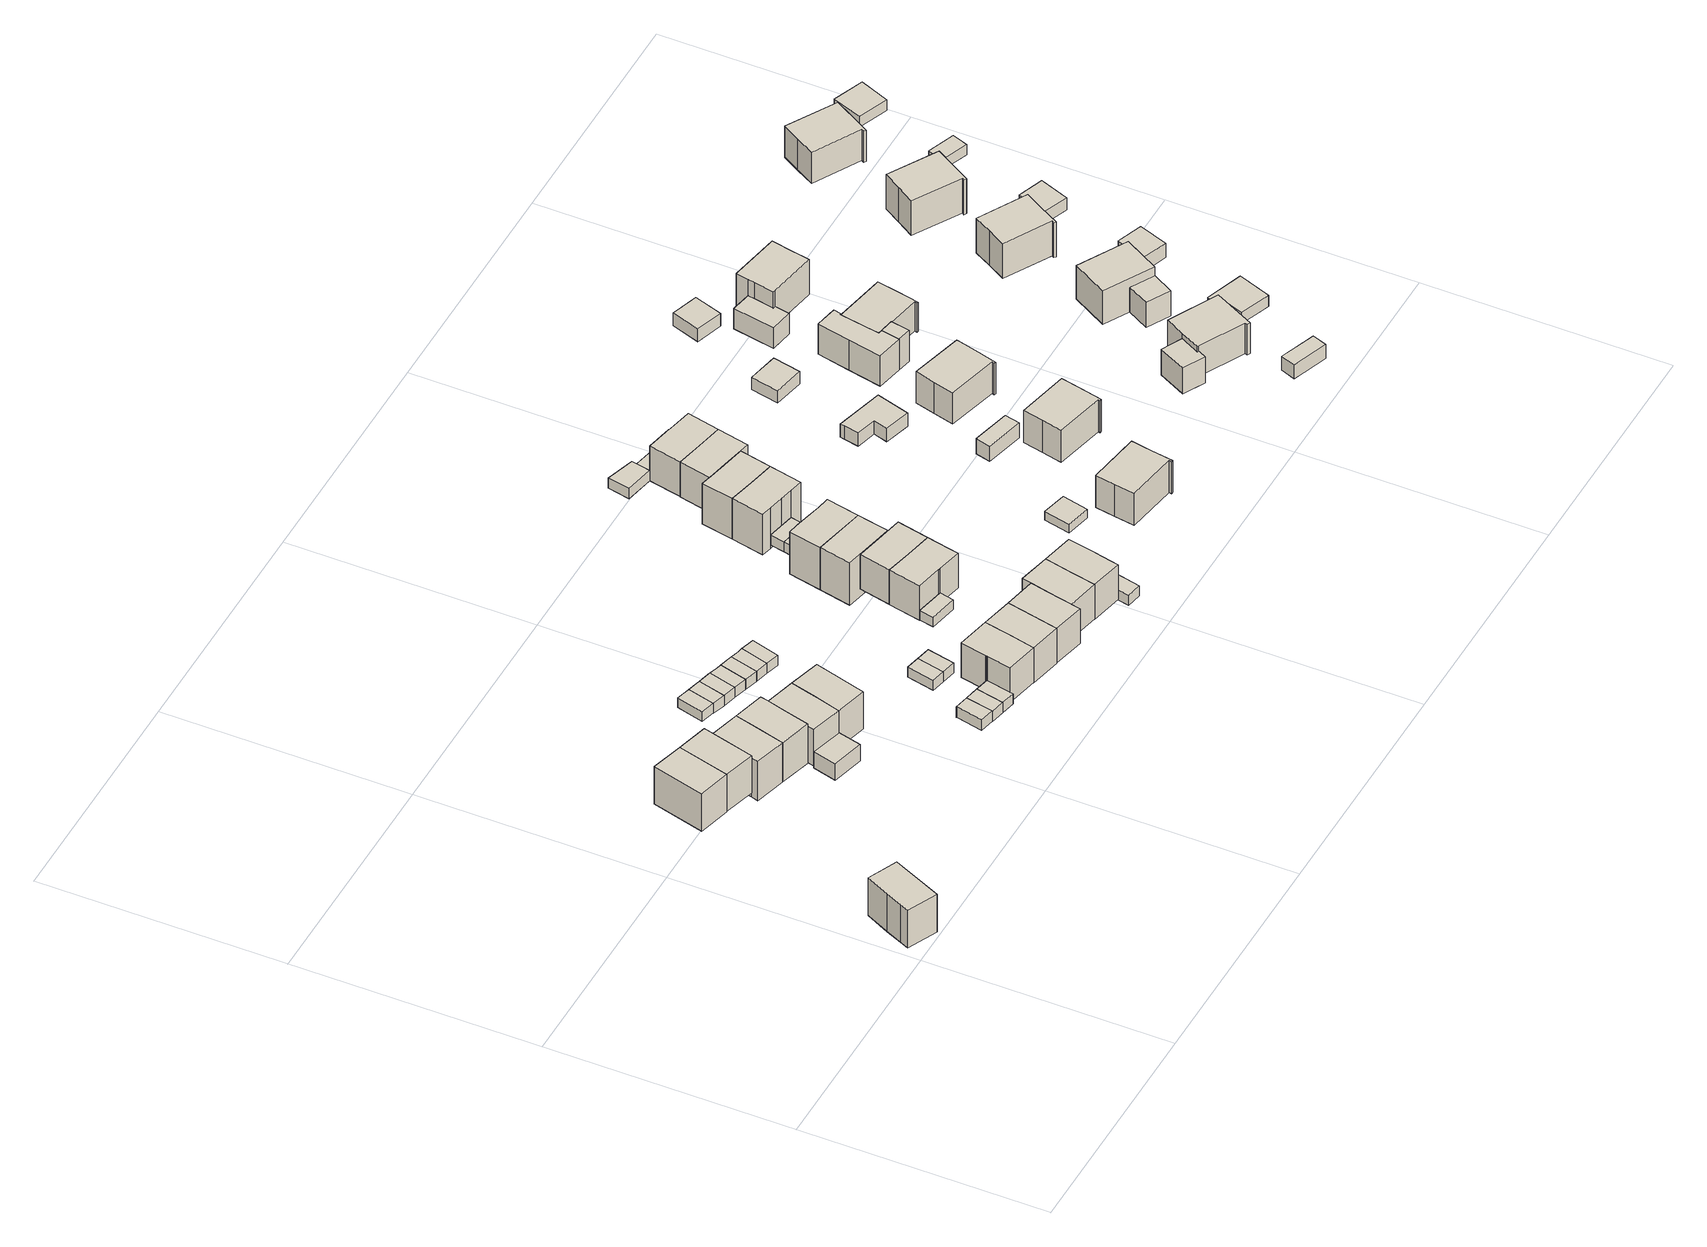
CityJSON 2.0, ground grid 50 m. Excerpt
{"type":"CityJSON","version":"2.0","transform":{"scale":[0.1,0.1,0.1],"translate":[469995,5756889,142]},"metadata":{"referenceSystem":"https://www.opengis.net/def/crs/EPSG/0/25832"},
"CityObjects":{
"building1":{"type":"Building","attributes":{"Gemeindeschluessel":"05711000","BezugspunktDach":"2000","function":"31001_1010","measuredHeight":10.8},"address":[{"country":"Germany","locality":"Bielefeld","thoroughfareNumber":"39","thoroughfareName":"Hirschberger Straße"}],"geometry":[{"type":"Solid","lod":"1","boundaries":[[[[0,1,2,3,4,5,6]],[[7,8,9,10,11,12,13]],[[7,13,6,5]],[[8,7,5,4]],[[9,8,4,3]],[[10,9,3,2]],[[11,10,2,1]],[[12,11,1,0]],[[13,12,0,6]]]]}]},
"building2":{"type":"Building","attributes":{"Gemeindeschluessel":"05711000","BezugspunktDach":"2000","function":"31001_1010","measuredHeight":10.66},"address":[{"country":"Germany","locality":"Bielefeld","thoroughfareNumber":"74","thoroughfareName":"Nordkampweg"}],"geometry":[{"type":"Solid","lod":"1","boundaries":[[[[14,15,16,17]],[[18,19,20,21]],[[18,21,17,16]],[[19,18,16,15]],[[20,19,15,14]],[[21,20,14,17]]]]}]},
"building3":{"type":"Building","attributes":{"Gemeindeschluessel":"05711000","BezugspunktDach":"2000","function":"31001_1010","measuredHeight":10.63},"address":[{"country":"Germany","locality":"Bielefeld","thoroughfareNumber":"72","thoroughfareName":"Nordkampweg"}],"geometry":[{"type":"Solid","lod":"1","boundaries":[[[[22,17,23,16,24,25]],[[26,27,28,29,30,31]],[[26,31,25,24]],[[27,26,24,16]],[[28,27,16,23]],[[29,28,23,17]],[[30,29,17,22]],[[31,30,22,25]]]]}]},
"building4":{"type":"Building","attributes":{"Gemeindeschluessel":"05711000","BezugspunktDach":"2000","function":"31001_1010","measuredHeight":11.18},"address":[{"country":"Germany","locality":"Bielefeld","thoroughfareNumber":"70","thoroughfareName":"Nordkampweg"}],"geometry":[{"type":"Solid","lod":"1","boundaries":[[[[32,33,34,35,36,37,38]],[[39,40,41,42,43,44,45]],[[39,45,38,37]],[[40,39,37,36]],[[41,40,36,35]],[[42,41,35,34]],[[43,42,34,33]],[[44,43,33,32]],[[45,44,32,38]]]]}]},
"building5":{"type":"Building","attributes":{"Gemeindeschluessel":"05711000","BezugspunktDach":"2000","function":"31001_1010","measuredHeight":11.18},"address":[{"country":"Germany","locality":"Bielefeld","thoroughfareNumber":"68","thoroughfareName":"Nordkampweg"}],"geometry":[{"type":"Solid","lod":"1","boundaries":[[[[46,47,32,38,37,48,49]],[[50,39,45,44,51,52,53]],[[50,53,49,48]],[[39,50,48,37]],[[45,39,37,38]],[[44,45,38,32]],[[51,44,32,47]],[[52,51,47,46]],[[53,52,46,49]]]]}]},
"building6":{"type":"Building","attributes":{"Gemeindeschluessel":"05711000","function":"31001_1010"},"address":[{"country":"Germany","locality":"Bielefeld","thoroughfareNumber":"66","thoroughfareName":"Nordkampweg"}],"children":["building6-1","building6-2"]},
"building6-1":{"type":"BuildingPart","attributes":{"BezugspunktDach":"2000","measuredHeight":10.62},"parents":["building6"],"geometry":[{"type":"Solid","lod":"1","boundaries":[[[[54,55,56,57,58,59,60]],[[61,62,63,64,65,66,67]],[[61,67,60,59]],[[62,61,59,58]],[[63,62,58,57]],[[64,63,57,56]],[[65,64,56,55]],[[66,65,55,54]],[[67,66,54,60]]]]}]},
"building6-2":{"type":"BuildingPart","attributes":{"BezugspunktDach":"2000","measuredHeight":4.29},"address":[{"country":"Germany","locality":"Bielefeld","thoroughfareNumber":"66","thoroughfareName":"Nordkampweg"}],"parents":["building6"],"geometry":[{"type":"Solid","lod":"1","boundaries":[[[[68,69,70,71]],[[72,73,74,75]],[[72,75,71,70]],[[73,72,70,69]],[[74,73,69,68]],[[75,74,68,71]]]]}]},
"building7":{"type":"Building","attributes":{"Gemeindeschluessel":"05711000","BezugspunktDach":"2000","function":"31001_2460","measuredHeight":2.32},"address":[{"country":"Germany","locality":"Bielefeld","thoroughfareNumber":"13","thoroughfareName":"Nordkampweg"}],"geometry":[{"type":"Solid","lod":"1","boundaries":[[[[76,77,78,79,80]],[[81,82,83,84,85]],[[81,85,80,79]],[[82,81,79,78]],[[83,82,78,77]],[[84,83,77,76]],[[85,84,76,80]]]]}]},
"building8":{"type":"Building","attributes":{"Gemeindeschluessel":"05711000","BezugspunktDach":"2000","function":"31001_1010","measuredHeight":10.63},"address":[{"country":"Germany","locality":"Bielefeld","thoroughfareNumber":"64","thoroughfareName":"Nordkampweg"}],"geometry":[{"type":"Solid","lod":"1","boundaries":[[[[54,59,86,87]],[[88,89,90,91]],[[88,91,87,86]],[[89,88,86,59]],[[90,89,59,54]],[[91,90,54,87]]]]}]},
"building9":{"type":"Building","attributes":{"Gemeindeschluessel":"05711000","BezugspunktDach":"2000","function":"31001_2460","measuredHeight":2.33},"address":[{"country":"Germany","locality":"Bielefeld","thoroughfareNumber":"12","thoroughfareName":"Nordkampweg"}],"geometry":[{"type":"Solid","lod":"1","boundaries":[[[[92,80,79,93,94]],[[95,96,97,98,99]],[[95,99,94,93]],[[96,95,93,79]],[[97,96,79,80]],[[98,97,80,92]],[[99,98,92,94]]]]}]},
"building10":{"type":"Building","attributes":{"Gemeindeschluessel":"05711000","BezugspunktDach":"2000","function":"31001_2460","measuredHeight":2.33},"address":[{"country":"Germany","locality":"Bielefeld","thoroughfareNumber":"11","thoroughfareName":"Nordkampweg"}],"geometry":[{"type":"Solid","lod":"1","boundaries":[[[[100,94,93,101,102]],[[103,95,99,104,105]],[[103,105,102,101]],[[95,103,101,93]],[[99,95,93,94]],[[104,99,94,100]],[[105,104,100,102]]]]}]},
"building11":{"type":"Building","attributes":{"Gemeindeschluessel":"05711000","BezugspunktDach":"2000","function":"31001_2460","measuredHeight":2.48},"address":[{"country":"Germany","locality":"Bielefeld","thoroughfareNumber":"4","thoroughfareName":"Nordkampweg"}],"geometry":[{"type":"Solid","lod":"1","boundaries":[[[[106,107,108,109,110]],[[111,112,113,114,115]],[[111,115,110,109]],[[112,111,109,108]],[[113,112,108,107]],[[114,113,107,106]],[[115,114,106,110]]]]}]},
"building12":{"type":"Building","attributes":{"Gemeindeschluessel":"05711000","BezugspunktDach":"2000","function":"31001_2460","measuredHeight":2.38},"address":[{"country":"Germany"}],"geometry":[{"type":"Solid","lod":"1","boundaries":[[[[116,102,101,117,118]],[[119,103,105,120,121]],[[119,121,118,117]],[[103,119,117,101]],[[105,103,101,102]],[[120,105,102,116]],[[121,120,116,118]]]]}]},
"building13":{"type":"Building","attributes":{"Gemeindeschluessel":"05711000","BezugspunktDach":"2000","function":"31001_2460","measuredHeight":2.35},"address":[{"country":"Germany"}],"geometry":[{"type":"Solid","lod":"1","boundaries":[[[[110,109,122,123,124]],[[125,126,127,128,129]],[[125,129,124,123]],[[126,125,123,122]],[[127,126,122,109]],[[128,127,109,110]],[[129,128,110,124]]]]}]},
"building14":{"type":"Building","attributes":{"Gemeindeschluessel":"05711000","BezugspunktDach":"2000","function":"31001_2460","measuredHeight":2.38},"address":[{"country":"Germany"}],"geometry":[{"type":"Solid","lod":"1","boundaries":[[[[130,118,117,131,132]],[[133,119,121,134,135]],[[133,135,132,131]],[[119,133,131,117]],[[121,119,117,118]],[[134,121,118,130]],[[135,134,130,132]]]]}]},
"building15":{"type":"Building","attributes":{"Gemeindeschluessel":"05711000","BezugspunktDach":"2000","function":"31001_2460","measuredHeight":2.33},"address":[{"country":"Germany","locality":"Bielefeld","thoroughfareNumber":"6","thoroughfareName":"Nordkampweg"}],"geometry":[{"type":"Solid","lod":"1","boundaries":[[[[136,137,124,123,138,139]],[[140,125,129,141,142,143]],[[140,143,139,138]],[[125,140,138,123]],[[129,125,123,124]],[[141,129,124,137]],[[142,141,137,136]],[[143,142,136,139]]]]}]},
"building16":{"type":"Building","attributes":{"Gemeindeschluessel":"05711000","BezugspunktDach":"2000","function":"31001_2460","measuredHeight":2.38},"address":[{"country":"Germany","locality":"Bielefeld","thoroughfareNumber":"8","thoroughfareName":"Nordkampweg"}],"geometry":[{"type":"Solid","lod":"1","boundaries":[[[[144,132,131,145,146]],[[147,133,135,148,149]],[[147,149,146,145]],[[133,147,145,131]],[[135,133,131,132]],[[148,135,132,144]],[[149,148,144,146]]]]}]},
"building17":{"type":"Building","attributes":{"Gemeindeschluessel":"05711000","BezugspunktDach":"2000","function":"31001_2460","measuredHeight":2.4},"address":[{"country":"Germany"}],"geometry":[{"type":"Solid","lod":"1","boundaries":[[[[150,146,145,151,152]],[[153,147,149,154,155]],[[153,155,152,151]],[[147,153,151,145]],[[149,147,145,146]],[[154,149,146,150]],[[155,154,150,152]]]]}]},
"building18":{"type":"Building","attributes":{"Gemeindeschluessel":"05711000","BezugspunktDach":"2000","function":"31001_2460","measuredHeight":2.41},"address":[{"country":"Germany","locality":"Bielefeld","thoroughfareNumber":"2","thoroughfareName":"Nordkampweg"}],"geometry":[{"type":"Solid","lod":"1","boundaries":[[[[156,157,158,159]],[[160,161,162,163]],[[160,163,159,158]],[[161,160,158,157]],[[162,161,157,156]],[[163,162,156,159]]]]}]},
"building19":{"type":"Building","attributes":{"Gemeindeschluessel":"05711000","BezugspunktDach":"2000","function":"31001_1010","measuredHeight":10.09},"address":[{"country":"Germany","locality":"Bielefeld","thoroughfareNumber":"65","thoroughfareName":"Nordkampweg"}],"geometry":[{"type":"Solid","lod":"1","boundaries":[[[[164,165,166,167,168,169,170,171]],[[172,143,142,141,173,174,175,176]],[[172,176,171,170]],[[143,172,170,169]],[[142,143,169,168]],[[141,142,168,167]],[[173,141,167,166]],[[174,173,166,165]],[[175,174,165,164]],[[176,175,164,171]]]]}]},
"building20":{"type":"Building","attributes":{"Gemeindeschluessel":"05711000","BezugspunktDach":"2000","function":"31001_2460","measuredHeight":2.34},"address":[{"country":"Germany"}],"geometry":[{"type":"Solid","lod":"1","boundaries":[[[[159,158,177,178]],[[179,160,163,180]],[[179,180,178,177]],[[160,179,177,158]],[[163,160,158,159]],[[180,163,159,178]]]]}]},
"building21":{"type":"Building","attributes":{"Gemeindeschluessel":"05711000","BezugspunktDach":"2000","function":"31001_1010","measuredHeight":10.14},"address":[{"country":"Germany","locality":"Bielefeld","thoroughfareNumber":"63","thoroughfareName":"Nordkampweg"}],"geometry":[{"type":"Solid","lod":"1","boundaries":[[[[164,170,181,182]],[[183,184,185,186]],[[183,186,182,181]],[[184,183,181,170]],[[185,184,170,164]],[[186,185,164,182]]]]}]},
"building22":{"type":"Building","attributes":{"Gemeindeschluessel":"05711000","BezugspunktDach":"2000","function":"31001_1010","measuredHeight":10.02},"address":[{"country":"Germany","locality":"Bielefeld","thoroughfareNumber":"61","thoroughfareName":"Nordkampweg"}],"geometry":[{"type":"Solid","lod":"1","boundaries":[[[[187,182,188,181,189,190]],[[191,192,193,194,195,196]],[[191,196,190,189]],[[192,191,189,181]],[[193,192,181,188]],[[194,193,188,182]],[[195,194,182,187]],[[196,195,187,190]]]]}]},
"building23":{"type":"Building","attributes":{"Gemeindeschluessel":"05711000","BezugspunktDach":"2000","function":"31001_2460","measuredHeight":2.36},"address":[{"country":"Germany","locality":"Bielefeld","thoroughfareNumber":"55","thoroughfareName":"Nordkampweg"}],"geometry":[{"type":"Solid","lod":"1","boundaries":[[[[197,198,199,200]],[[201,202,203,204]],[[201,204,200,199]],[[202,201,199,198]],[[203,202,198,197]],[[204,203,197,200]]]]}]},
"building24":{"type":"Building","attributes":{"Gemeindeschluessel":"05711000","BezugspunktDach":"2000","function":"31001_1010","measuredHeight":10.02},"address":[{"country":"Germany","locality":"Bielefeld","thoroughfareNumber":"59","thoroughfareName":"Nordkampweg"}],"geometry":[{"type":"Solid","lod":"1","boundaries":[[[[205,206,187,207,208,209,210]],[[211,212,213,214,215,216,217]],[[211,217,210,209]],[[212,211,209,208]],[[213,212,208,207]],[[214,213,207,187]],[[215,214,187,206]],[[216,215,206,205]],[[217,216,205,210]]]]}]},
"building25":{"type":"Building","attributes":{"Gemeindeschluessel":"05711000","BezugspunktDach":"2000","function":"31001_1010","measuredHeight":10.06},"address":[{"country":"Germany","locality":"Bielefeld","thoroughfareNumber":"55","thoroughfareName":"Nordkampweg"}],"geometry":[{"type":"Solid","lod":"1","boundaries":[[[[218,219,220,221,222,223,224]],[[225,226,227,228,229,230,231]],[[225,231,224,223]],[[226,225,223,222]],[[227,226,222,221]],[[228,227,221,220]],[[229,228,220,219]],[[230,229,219,218]],[[231,230,218,224]]]]}]},
"building26":{"type":"Building","attributes":{"Gemeindeschluessel":"05711000","BezugspunktDach":"2000","function":"31001_1010","measuredHeight":10.05},"address":[{"country":"Germany","locality":"Bielefeld","thoroughfareNumber":"53","thoroughfareName":"Nordkampweg"}],"geometry":[{"type":"Solid","lod":"1","boundaries":[[[[232,233,219,218,224,234]],[[235,236,237,238,239,240]],[[235,240,234,224]],[[236,235,224,218]],[[237,236,218,219]],[[238,237,219,233]],[[239,238,233,232]],[[240,239,232,234]]]]}]},
"building27":{"type":"Building","attributes":{"Gemeindeschluessel":"05711000","BezugspunktDach":"2000","function":"31001_1010","measuredHeight":11.83},"address":[{"country":"Germany","locality":"Bielefeld","thoroughfareNumber":"51","thoroughfareName":"Nordkampweg"}],"geometry":[{"type":"Solid","lod":"1","boundaries":[[[[241,242,243,244,245,246]],[[247,248,249,250,251,252]],[[247,252,246,245]],[[248,247,245,244]],[[249,248,244,243]],[[250,249,243,242]],[[251,250,242,241]],[[252,251,241,246]]]]}]},
"building28":{"type":"Building","attributes":{"Gemeindeschluessel":"05711000","BezugspunktDach":"2000","function":"31001_1010","measuredHeight":10.07},"address":[{"country":"Germany","locality":"Bielefeld","thoroughfareNumber":"57","thoroughfareName":"Nordkampweg"}],"geometry":[{"type":"Solid","lod":"1","boundaries":[[[[253,254,205,210,209,255,256]],[[257,258,259,260,261,262,263]],[[257,263,256,255]],[[258,257,255,209]],[[259,258,209,210]],[[260,259,210,205]],[[261,260,205,254]],[[262,261,254,253]],[[263,262,253,256]]]]}]},
"building29":{"type":"Building","attributes":{"Gemeindeschluessel":"05711000","BezugspunktDach":"2000","function":"31001_2460","measuredHeight":2.44},"address":[{"country":"Germany","locality":"Bielefeld","thoroughfareNumber":"57","thoroughfareName":"Nordkampweg"}],"geometry":[{"type":"Solid","lod":"1","boundaries":[[[[264,265,266,267,268]],[[269,270,271,272,273]],[[269,273,268,267]],[[270,269,267,266]],[[271,270,266,265]],[[272,271,265,264]],[[273,272,264,268]]]]}]},
"building30":{"type":"Building","attributes":{"Gemeindeschluessel":"05711000","BezugspunktDach":"2000","function":"31001_1010","measuredHeight":11.83},"address":[{"country":"Germany","locality":"Bielefeld","thoroughfareNumber":"49","thoroughfareName":"Nordkampweg"}],"geometry":[{"type":"Solid","lod":"1","boundaries":[[[[274,275,276,277,242,241,246,278]],[[252,251,250,279,280,281,282,283]],[[252,283,278,246]],[[251,252,246,241]],[[250,251,241,242]],[[279,250,242,277]],[[280,279,277,276]],[[281,280,276,275]],[[282,281,275,274]],[[283,282,274,278]]]]}]},
"building31":{"type":"Building","attributes":{"Gemeindeschluessel":"05711000","BezugspunktDach":"2000","function":"31001_9998","measuredHeight":2.44},"address":[{"country":"Germany","locality":"Bielefeld","thoroughfareNumber":"49","thoroughfareName":"Nordkampweg"}],"geometry":[{"type":"Solid","lod":"1","boundaries":[[[[284,285,286,287]],[[288,289,290,291]],[[288,291,287,286]],[[289,288,286,285]],[[290,289,285,284]],[[291,290,284,287]]]]}]},
"building32":{"type":"Building","attributes":{"Gemeindeschluessel":"05711000","BezugspunktDach":"2000","function":"31001_9998","measuredHeight":2.41},"address":[{"country":"Germany","locality":"Bielefeld","thoroughfareNumber":"47","thoroughfareName":"Nordkampweg"}],"geometry":[{"type":"Solid","lod":"1","boundaries":[[[[292,284,287,293]],[[291,290,294,295]],[[291,295,293,287]],[[290,291,287,284]],[[294,290,284,292]],[[295,294,292,293]]]]}]},
"building33":{"type":"Building","attributes":{"Gemeindeschluessel":"05711000","BezugspunktDach":"2000","function":"31001_1010","measuredHeight":11.47},"address":[{"country":"Germany","locality":"Bielefeld","thoroughfareNumber":"47","thoroughfareName":"Nordkampweg"}],"geometry":[{"type":"Solid","lod":"1","boundaries":[[[[296,297,298,299,300,301,302,303]],[[304,305,306,307,308,309,310,311]],[[304,311,303,302]],[[305,304,302,301]],[[306,305,301,300]],[[307,306,300,299]],[[308,307,299,298]],[[309,308,298,297]],[[310,309,297,296]],[[311,310,296,303]]]]}]},
"building34":{"type":"Building","attributes":{"Gemeindeschluessel":"05711000","BezugspunktDach":"2000","function":"31001_1010","measuredHeight":11.38},"address":[{"country":"Germany","locality":"Bielefeld","thoroughfareNumber":"45","thoroughfareName":"Nordkampweg"}],"geometry":[{"type":"Solid","lod":"1","boundaries":[[[[312,313,297,296,303,314]],[[311,310,309,315,316,317]],[[311,317,314,303]],[[310,311,303,296]],[[309,310,296,297]],[[315,309,297,313]],[[316,315,313,312]],[[317,316,312,314]]]]}]},
"building35":{"type":"Building","attributes":{"Gemeindeschluessel":"05711000","BezugspunktDach":"2000","function":"51009_1610","measuredHeight":2.47},"address":[{"country":"Germany"}],"geometry":[{"type":"Solid","lod":"1","boundaries":[[[[318,319,320,321,322]],[[323,324,325,326,327]],[[323,327,322,321]],[[324,323,321,320]],[[325,324,320,319]],[[326,325,319,318]],[[327,326,318,322]]]]}]},
"building36":{"type":"Building","attributes":{"Gemeindeschluessel":"05711000","BezugspunktDach":"2000","function":"31001_1010","measuredHeight":10.17},"address":[{"country":"Germany","locality":"Bielefeld","thoroughfareNumber":"43","thoroughfareName":"Nordkampweg"}],"geometry":[{"type":"Solid","lod":"1","boundaries":[[[[328,329,330,331,332,333]],[[334,335,336,337,338,339]],[[334,339,333,332]],[[335,334,332,331]],[[336,335,331,330]],[[337,336,330,329]],[[338,337,329,328]],[[339,338,328,333]]]]}]},
"building37":{"type":"Building","attributes":{"Gemeindeschluessel":"05711000","BezugspunktDach":"2000","function":"31001_2460","measuredHeight":2.05},"address":[{"country":"Germany","locality":"Bielefeld","thoroughfareNumber":"14","thoroughfareName":"Hirschberger Straße"}],"geometry":[{"type":"Solid","lod":"1","boundaries":[[[[340,341,342,343]],[[344,345,346,347]],[[344,347,343,342]],[[345,344,342,341]],[[346,345,341,340]],[[347,346,340,343]]]]}]},
"building38":{"type":"Building","attributes":{"Gemeindeschluessel":"05711000","BezugspunktDach":"2000","function":"31001_1010","measuredHeight":10.03},"address":[{"country":"Germany","locality":"Bielefeld","thoroughfareNumber":"41","thoroughfareName":"Nordkampweg"}],"geometry":[{"type":"Solid","lod":"1","boundaries":[[[[348,349,350,329,328,333,351]],[[352,353,354,323,355,356,357]],[[352,357,351,333]],[[353,352,333,328]],[[354,353,328,329]],[[323,354,329,350]],[[355,323,350,349]],[[356,355,349,348]],[[357,356,348,351]]]]}]},
"building39":{"type":"Building","attributes":{"Gemeindeschluessel":"05711000","BezugspunktDach":"2000","function":"31001_2460","measuredHeight":2.3},"address":[{"country":"Germany","locality":"Bielefeld","thoroughfareNumber":"41","thoroughfareName":"Nordkampweg"}],"geometry":[{"type":"Solid","lod":"1","boundaries":[[[[322,321,358,359]],[[360,361,362,363]],[[360,363,359,358]],[[361,360,358,321]],[[362,361,321,322]],[[363,362,322,359]]]]}]},
"building40":{"type":"Building","attributes":{"Gemeindeschluessel":"05711000","BezugspunktDach":"2000","function":"31001_1010","measuredHeight":9.21},"address":[{"country":"Germany","locality":"Bielefeld","thoroughfareNumber":"14","thoroughfareName":"Hirschberger Straße"}],"geometry":[{"type":"Solid","lod":"1","boundaries":[[[[364,365,366,367,368,369,370,371]],[[372,373,374,375,376,377,378,379]],[[372,379,371,370]],[[373,372,370,369]],[[374,373,369,368]],[[375,374,368,367]],[[376,375,367,366]],[[377,376,366,365]],[[378,377,365,364]],[[379,378,364,371]]]]}]},
"building41":{"type":"Building","attributes":{"Gemeindeschluessel":"05711000","BezugspunktDach":"2000","function":"31001_2460","measuredHeight":4.14},"address":[{"country":"Germany","locality":"Bielefeld","thoroughfareNumber":"12","thoroughfareName":"Hirschberger Straße"}],"geometry":[{"type":"Solid","lod":"1","boundaries":[[[[380,381,382,383]],[[384,385,386,387]],[[384,387,383,382]],[[385,384,382,381]],[[386,385,381,380]],[[387,386,380,383]]]]}]},
"building42":{"type":"Building","attributes":{"Gemeindeschluessel":"05711000","BezugspunktDach":"2000","function":"31001_2460","measuredHeight":3.19},"address":[{"country":"Germany","locality":"Bielefeld","thoroughfareNumber":"10","thoroughfareName":"Hirschberger Straße"}],"geometry":[{"type":"Solid","lod":"1","boundaries":[[[[388,389,390,391,392,393,394]],[[395,396,397,398,399,400,401]],[[395,401,394,393]],[[396,395,393,392]],[[397,396,392,391]],[[398,397,391,390]],[[399,398,390,389]],[[400,399,389,388]],[[401,400,388,394]]]]}]},
"building43":{"type":"Building","attributes":{"Gemeindeschluessel":"05711000","BezugspunktDach":"2000","function":"31001_1010","measuredHeight":9.18},"address":[{"country":"Germany","locality":"Bielefeld","thoroughfareNumber":"12","thoroughfareName":"Hirschberger Straße"}],"geometry":[{"type":"Solid","lod":"1","boundaries":[[[[402,403,404,405,406,407,408,409]],[[410,411,412,413,414,415,416,417]],[[410,417,409,408]],[[411,410,408,407]],[[412,411,407,406]],[[413,412,406,405]],[[414,413,405,404]],[[415,414,404,403]],[[416,415,403,402]],[[417,416,402,409]]]]}]},
"building44":{"type":"Building","attributes":{"Gemeindeschluessel":"05711000","BezugspunktDach":"2000","function":"31001_2460","measuredHeight":2.88},"address":[{"country":"Germany","locality":"Bielefeld","thoroughfareNumber":"8","thoroughfareName":"Hirschberger Straße"}],"geometry":[{"type":"Solid","lod":"1","boundaries":[[[[418,419,420,421]],[[422,423,424,425]],[[422,425,421,420]],[[423,422,420,419]],[[424,423,419,418]],[[425,424,418,421]]]]}]},
"building45":{"type":"Building","attributes":{"Gemeindeschluessel":"05711000","BezugspunktDach":"2000","function":"31001_1010","measuredHeight":8.97},"address":[{"country":"Germany","locality":"Bielefeld","thoroughfareNumber":"10","thoroughfareName":"Hirschberger Straße"}],"geometry":[{"type":"Solid","lod":"1","boundaries":[[[[426,427,428,429,430,431,432,433]],[[434,435,436,437,438,439,440,441]],[[434,441,433,432]],[[435,434,432,431]],[[436,435,431,430]],[[437,436,430,429]],[[438,437,429,428]],[[439,438,428,427]],[[440,439,427,426]],[[441,440,426,433]]]]}]},
"building46":{"type":"Building","attributes":{"Gemeindeschluessel":"05711000","BezugspunktDach":"2000","function":"31001_1010","measuredHeight":8.7},"address":[{"country":"Germany","locality":"Bielefeld","thoroughfareNumber":"8a","thoroughfareName":"Hirschberger Straße"}],"geometry":[{"type":"Solid","lod":"1","boundaries":[[[[442,443,444,445,446,447,448,449,450,451]],[[452,453,454,455,456,457,458,459,460,461]],[[452,461,451,450]],[[453,452,450,449]],[[454,453,449,448]],[[455,454,448,447]],[[456,455,447,446]],[[457,456,446,445]],[[458,457,445,444]],[[459,458,444,443]],[[460,459,443,442]],[[461,460,442,451]]]]}]},
"building47":{"type":"Building","attributes":{"Gemeindeschluessel":"05711000","BezugspunktDach":"2000","function":"51009_1610","measuredHeight":8.19},"address":[{"country":"Germany"}],"geometry":[{"type":"Solid","lod":"1","boundaries":[[[[462,463,464,465]],[[466,457,456,467]],[[466,467,465,464]],[[457,466,464,463]],[[456,457,463,462]],[[467,456,462,465]]]]}]},
"building48":{"type":"Building","attributes":{"Gemeindeschluessel":"05711000","BezugspunktDach":"2000","function":"31001_2460","measuredHeight":3.02},"address":[{"country":"Germany","locality":"Bielefeld","thoroughfareNumber":"6","thoroughfareName":"Hirschberger Straße"}],"geometry":[{"type":"Solid","lod":"1","boundaries":[[[[468,469,470,471]],[[472,473,474,475]],[[472,475,471,470]],[[473,472,470,469]],[[474,473,469,468]],[[475,474,468,471]]]]}]},
"building49":{"type":"Building","attributes":{"Gemeindeschluessel":"05711000","BezugspunktDach":"2000","function":"31001_1010","measuredHeight":8.61},"address":[{"country":"Germany","locality":"Bielefeld","thoroughfareNumber":"8","thoroughfareName":"Hirschberger Straße"}],"geometry":[{"type":"Solid","lod":"1","boundaries":[[[[476,477,478,479,480,481,482,483,484,485,486]],[[487,488,489,490,491,492,493,494,495,496,497]],[[487,497,486,485]],[[488,487,485,484]],[[489,488,484,483]],[[490,489,483,482]],[[491,490,482,481]],[[492,491,481,480]],[[493,492,480,479]],[[494,493,479,478]],[[495,494,478,477]],[[496,495,477,476]],[[497,496,476,486]]]]}]},
"building50":{"type":"Building","attributes":{"Gemeindeschluessel":"05711000","function":"31001_1010"},"address":[{"country":"Germany","locality":"Bielefeld","thoroughfareNumber":"6","thoroughfareName":"Hirschberger Straße"}],"children":["building50-1","building50-2"]},
"building50-1":{"type":"BuildingPart","attributes":{"BezugspunktDach":"2000","measuredHeight":9.68},"parents":["building50"],"geometry":[{"type":"Solid","lod":"1","boundaries":[[[[498,499,500,501,502,503,504,505]],[[506,507,508,509,510,511,512,513]],[[506,513,505,504]],[[507,506,504,503]],[[508,507,503,502]],[[509,508,502,501]],[[510,509,501,500]],[[511,510,500,499]],[[512,511,499,498]],[[513,512,498,505]]]]}]},
"building50-2":{"type":"BuildingPart","attributes":{"BezugspunktDach":"2000","measuredHeight":4.83},"address":[{"country":"Germany","locality":"Bielefeld","thoroughfareNumber":"6","thoroughfareName":"Hirschberger Straße"}],"parents":["building50"],"geometry":[{"type":"Solid","lod":"1","boundaries":[[[[514,515,516,517,518,519]],[[520,521,522,523,524,525]],[[520,525,519,518]],[[521,520,518,517]],[[522,521,517,516]],[[523,522,516,515]],[[524,523,515,514]],[[525,524,514,519]]]]}]},
"building51":{"type":"Building","attributes":{"Gemeindeschluessel":"05711000","function":"31001_1010"},"address":[{"country":"Germany","locality":"Bielefeld","thoroughfareNumber":"11","thoroughfareName":"Hirschberger Straße"}],"children":["building51-1","building51-2"]},
"building51-1":{"type":"BuildingPart","attributes":{"BezugspunktDach":"2000","measuredHeight":8.95},"parents":["building51"],"geometry":[{"type":"Solid","lod":"1","boundaries":[[[[526,527,528,529,530,531,532,533,534]],[[535,536,537,538,539,540,541,542,543]],[[535,543,534,533]],[[536,535,533,532]],[[537,536,532,531]],[[538,537,531,530]],[[539,538,530,529]],[[540,539,529,528]],[[541,540,528,527]],[[542,541,527,526]],[[543,542,526,534]]]]}]},
"building51-2":{"type":"BuildingPart","attributes":{"BezugspunktDach":"2000","measuredHeight":6.06},"parents":["building51"],"geometry":[{"type":"Solid","lod":"1","boundaries":[[[[544,545,546,547,548,549]],[[550,551,552,540,539,538]],[[550,538,549,548]],[[551,550,548,547]],[[552,551,547,546]],[[540,552,546,545]],[[539,540,545,544]],[[538,539,544,549]]]]}]},
"building52":{"type":"Building","attributes":{"Gemeindeschluessel":"05711000","BezugspunktDach":"2000","function":"31001_2460","measuredHeight":3.87},"address":[{"country":"Germany","locality":"Bielefeld","thoroughfareNumber":"13","thoroughfareName":"Hirschberger Straße"}],"geometry":[{"type":"Solid","lod":"1","boundaries":[[[[553,554,555,556]],[[557,558,559,560]],[[557,560,556,555]],[[558,557,555,554]],[[559,558,554,553]],[[560,559,553,556]]]]}]},
"building53":{"type":"Building","attributes":{"Gemeindeschluessel":"05711000","function":"31001_1010"},"address":[{"country":"Germany","locality":"Bielefeld","thoroughfareNumber":"9","thoroughfareName":"Hirschberger Straße"}],"children":["building53-1","building53-2"]},
"building53-1":{"type":"BuildingPart","attributes":{"BezugspunktDach":"2000","measuredHeight":9.31},"parents":["building53"],"geometry":[{"type":"Solid","lod":"1","boundaries":[[[[561,562,563,564]],[[565,566,567,568]],[[565,568,564,563]],[[566,565,563,562]],[[567,566,562,561]],[[568,567,561,564]]]]}]},
"building53-2":{"type":"BuildingPart","attributes":{"BezugspunktDach":"2000","measuredHeight":5.9},"parents":["building53"],"geometry":[{"type":"Solid","lod":"1","boundaries":[[[[569,570,571,572]],[[573,574,575,565]],[[573,565,572,571]],[[574,573,571,570]],[[575,574,570,569]],[[565,575,569,572]]]]}]},
"building54":{"type":"Building","attributes":{"Gemeindeschluessel":"05711000","BezugspunktDach":"2000","function":"31001_2460","measuredHeight":2.61},"address":[{"country":"Germany","locality":"Bielefeld","thoroughfareNumber":"11","thoroughfareName":"Hirschberger Straße"}],"geometry":[{"type":"Solid","lod":"1","boundaries":[[[[576,577,578,579,580,581]],[[582,583,584,585,586,587]],[[582,587,581,580]],[[583,582,580,579]],[[584,583,579,578]],[[585,584,578,577]],[[586,585,577,576]],[[587,586,576,581]]]]}]},
"building55":{"type":"Building","attributes":{"Gemeindeschluessel":"05711000","BezugspunktDach":"2000","function":"31001_1010","measuredHeight":9.84},"address":[{"country":"Germany","locality":"Bielefeld","thoroughfareNumber":"7","thoroughfareName":"Hirschberger Straße"}],"geometry":[{"type":"Solid","lod":"1","boundaries":[[[[588,589,590,591,592,593,594,595]],[[596,597,598,599,600,601,602,603]],[[596,603,595,594]],[[597,596,594,593]],[[598,597,593,592]],[[599,598,592,591]],[[600,599,591,590]],[[601,600,590,589]],[[602,601,589,588]],[[603,602,588,595]]]]}]},
"building56":{"type":"Building","attributes":{"Gemeindeschluessel":"05711000","BezugspunktDach":"2000","function":"31001_2460","measuredHeight":3.37},"address":[{"country":"Germany","locality":"Bielefeld","thoroughfareNumber":"9","thoroughfareName":"Hirschberger Straße"}],"geometry":[{"type":"Solid","lod":"1","boundaries":[[[[604,605,606,607]],[[608,609,610,611]],[[608,611,607,606]],[[609,608,606,605]],[[610,609,605,604]],[[611,610,604,607]]]]}]},
"building57":{"type":"Building","attributes":{"Gemeindeschluessel":"05711000","BezugspunktDach":"2000","function":"31001_1010","measuredHeight":9.81},"address":[{"country":"Germany","locality":"Bielefeld","thoroughfareNumber":"5","thoroughfareName":"Hirschberger Straße"}],"geometry":[{"type":"Solid","lod":"1","boundaries":[[[[612,613,614,615,616,617,618,619]],[[620,621,622,623,624,625,626,627]],[[620,627,619,618]],[[621,620,618,617]],[[622,621,617,616]],[[623,622,616,615]],[[624,623,615,614]],[[625,624,614,613]],[[626,625,613,612]],[[627,626,612,619]]]]}]},
"building58":{"type":"Building","attributes":{"Gemeindeschluessel":"05711000","BezugspunktDach":"2000","function":"31001_2460","measuredHeight":2.78},"address":[{"country":"Germany","locality":"Bielefeld","thoroughfareNumber":"7","thoroughfareName":"Hirschberger Straße"}],"geometry":[{"type":"Solid","lod":"1","boundaries":[[[[628,629,630,631]],[[632,633,634,635]],[[632,635,631,630]],[[633,632,630,629]],[[634,633,629,628]],[[635,634,628,631]]]]}]},
"building59":{"type":"Building","attributes":{"Gemeindeschluessel":"05711000","BezugspunktDach":"2000","function":"31001_1010","measuredHeight":9},"address":[{"country":"Germany","locality":"Bielefeld","thoroughfareNumber":"3","thoroughfareName":"Hirschberger Straße"}],"geometry":[{"type":"Solid","lod":"1","boundaries":[[[[636,637,638,639,640,641,642,643]],[[644,645,646,647,648,649,650,651]],[[644,651,643,642]],[[645,644,642,641]],[[646,645,641,640]],[[647,646,640,639]],[[648,647,639,638]],[[649,648,638,637]],[[650,649,637,636]],[[651,650,636,643]]]]}]},
"building60":{"type":"Building","attributes":{"Gemeindeschluessel":"05711000","BezugspunktDach":"2000","function":"31001_2460","measuredHeight":2.44},"address":[{"country":"Germany","locality":"Bielefeld","thoroughfareNumber":"5","thoroughfareName":"Hirschberger Straße"}],"geometry":[{"type":"Solid","lod":"1","boundaries":[[[[652,653,654,655]],[[656,657,658,659]],[[656,659,655,654]],[[657,656,654,653]],[[658,657,653,652]],[[659,658,652,655]]]]}]},
"building61":{"type":"Building","attributes":{"Gemeindeschluessel":"05711000","BezugspunktDach":"2000","function":"31001_2460","measuredHeight":2.5},"address":[{"country":"Germany","locality":"Bielefeld","thoroughfareNumber":"3","thoroughfareName":"Hirschberger Straße"}],"geometry":[{"type":"Solid","lod":"1","boundaries":[[[[660,661,662,663]],[[664,665,666,667]],[[664,667,663,662]],[[665,664,662,661]],[[666,665,661,660]],[[667,666,660,663]]]]}]}
},
"vertices":[
[111,102,113],[51,129,113],[27,79,113],[12,46,113],[4,28,113],[65,0,113],[88,51,113],[65,0,24],[4,28,24],[12,46,24],[27,79,24],[51,129,24],[111,102,24],[88,51,24],
[147,596,116],[119,489,116],[184,472,116],[212,578,116],[184,472,27],[119,489,27],[147,596,27],[212,578,27],
[276,561,116],[198,525,116],[248,454,116],[262,508,116],[248,454,28],[184,472,28],[198,525,28],[212,578,28],[276,561,28],[262,508,28],
[336,528,111],[272,545,111],[258,493,111],[248,454,111],[244,440,111],[308,423,111],[322,476,111],[308,423,18],[244,440,18],[248,454,18],[258,493,18],[272,545,18],[336,528,18],[322,476,18],
[397,497,111],[400,511,111],[372,405,111],[386,458,111],[372,405,18],[400,511,18],[397,497,18],[386,458,18],
[461,480,107],[397,497,107],[382,444,107],[372,405,107],[368,391,107],[432,373,107],[447,427,107],[432,373,20],[368,391,20],[372,405,20],[382,444,20],[397,497,20],[461,480,20],[447,427,20],
[368,391,55],[355,342,55],[420,325,55],[432,373,55],[420,325,16],[355,342,16],[368,391,16],[432,373,16],
[407,666,53],[392,670,53],[377,615,53],[406,607,53],[420,662,53],[406,607,30],[377,615,30],[392,670,30],[407,666,30],[420,662,30],
[496,356,107],[525,462,107],[496,356,19],[432,373,19],[461,480,19],[525,462,19],
[437,658,53],[433,599,53],[448,655,53],[433,599,29],[406,607,29],[420,662,29],[437,658,29],[448,655,29],
[464,651,53],[461,592,53],[476,648,53],[461,592,29],[464,651,29],[476,648,29],
[591,220,49],[591,218,49],[579,164,49],[609,158,49],[620,214,49],[609,158,24],[579,164,24],[591,218,24],[591,220,24],[620,214,24],
[492,643,53],[488,584,53],[503,640,53],[488,584,29],[492,643,29],[503,640,29],
[608,157,49],[637,151,49],[649,208,49],[637,151,25],[608,157,25],[609,158,25],[620,214,25],[649,208,25],
[520,636,53],[516,576,53],[531,633,53],[516,576,29],[520,636,29],[531,633,29],
[677,200,49],[677,202,49],[666,145,49],[667,151,49],[666,145,25],[677,202,25],[677,200,25],[667,151,25],
[548,628,53],[543,569,53],[559,626,53],[543,569,29],[548,628,29],[559,626,29],
[576,621,53],[571,561,53],[587,618,53],[571,561,29],[576,621,29],[587,618,29],
[648,343,49],[636,287,49],[664,281,49],[676,337,49],[664,281,25],[636,287,25],[648,343,25],[676,337,25],
[756,244,107],[689,258,107],[678,205,107],[677,202,107],[677,200,107],[667,151,107],[733,137,107],[745,190,107],[733,137,25],[678,205,25],[689,258,25],[756,244,25],[745,190,25],
[693,275,49],[705,331,49],[693,275,25],[705,331,25],
[797,123,107],[820,230,107],[797,123,24],[733,137,24],[756,244,24],[820,230,24],
[885,217,107],[809,177,107],[862,109,107],[873,163,107],[862,109,25],[797,123,25],[809,177,25],[820,230,25],[885,217,25],[873,163,25],
[792,390,49],[786,361,49],[843,349,49],[850,378,49],[843,349,26],[786,361,26],[792,390,26],[850,378,26],
[954,222,107],[889,236,107],[877,182,107],[866,128,107],[931,114,107],[942,168,107],[931,114,26],[866,128,26],[877,182,26],[885,217,26],[889,236,26],[954,222,26],[942,168,26],
[860,445,107],[806,457,107],[792,390,107],[846,379,107],[850,378,107],[899,367,107],[913,434,107],[899,367,25],[850,378,25],[846,379,25],[792,390,25],[806,457,25],[860,445,25],[913,434,25],
[873,510,107],[820,521,107],[927,499,107],[913,434,26],[860,445,26],[806,457,26],[820,521,26],[873,510,26],[927,499,26],
[858,581,108],[805,592,108],[791,527,108],[845,516,108],[898,505,108],[911,570,108],[898,505,8],[845,516,8],[791,527,8],[805,592,8],[858,581,8],[911,570,8],
[1008,154,107],[1019,208,107],[996,100,107],[1003,133,107],[996,100,25],[931,114,25],[942,168,25],[954,222,25],[1019,208,25],[1008,154,25],[1003,133,25],
[1003,133,48],[996,100,48],[991,77,48],[1022,71,48],[1034,126,48],[1022,71,24],[991,77,24],[996,100,24],[1003,133,24],[1034,126,24],
[898,642,108],[872,648,108],[841,655,108],[819,659,108],[925,637,108],[819,659,8],[841,655,8],[872,648,8],[898,642,8],[925,637,8],
[847,684,52],[841,655,52],[898,642,52],[904,672,52],[898,642,28],[841,655,28],[847,684,28],[904,672,28],
[853,713,52],[910,701,52],[853,713,28],[910,701,28],
[898,773,116],[845,785,116],[831,718,116],[853,713,116],[884,707,116],[910,701,116],[937,695,116],[951,762,116],[937,695,20],[910,701,20],[884,707,20],[853,713,20],[831,718,20],[845,785,20],[898,773,20],[951,762,20],
[911,838,116],[858,850,116],[965,827,116],[858,850,20],[911,838,20],[965,827,20],
[914,1016,58],[856,1034,58],[847,989,58],[906,977,58],[912,1006,58],[906,977,34],[847,989,34],[856,1034,34],[914,1016,34],[912,1006,34],
[945,899,116],[892,910,116],[878,845,116],[932,834,116],[985,823,116],[999,888,116],[985,823,33],[932,834,33],[878,845,33],[892,910,33],[945,899,33],[999,888,33],
[1128,309,46],[1116,255,46],[1166,244,46],[1178,297,46],[1166,244,25],[1116,255,25],[1128,309,25],[1178,297,25],
[963,965,116],[960,966,116],[906,977,116],[1014,954,116],[999,888,34],[945,899,34],[892,910,34],[960,966,34],[963,965,34],[1014,954,34],
[963,965,58],[969,994,58],[963,965,35],[906,977,35],[912,1006,35],[969,994,35],
[1305,225,103],[1196,242,103],[1189,201,103],[1183,160,103],[1288,143,103],[1287,137,103],[1291,137,103],[1298,184,103],[1291,137,27],[1287,137,27],[1288,143,27],[1183,160,27],[1189,201,27],[1196,242,27],[1305,225,27],[1298,184,27],
[1229,493,65],[1221,463,65],[1300,443,65],[1307,474,65],[1300,443,29],[1221,463,29],[1229,493,29],[1307,474,29],
[1161,727,62],[1159,718,62],[1153,688,62],[1194,677,62],[1186,648,62],[1239,633,62],[1259,701,62],[1239,633,31],[1186,648,31],[1194,677,31],[1153,688,31],[1159,718,31],[1161,727,31],[1259,701,31],
[1398,408,105],[1292,431,105],[1283,389,105],[1274,348,105],[1376,325,105],[1375,321,105],[1379,321,105],[1389,366,105],[1379,321,29],[1375,321,29],[1376,325,29],[1274,348,29],[1283,389,29],[1292,431,29],[1398,408,29],[1389,366,29],
[1202,922,63],[1190,865,63],[1253,852,63],[1265,909,63],[1253,852,34],[1190,865,34],[1202,922,34],[1265,909,34],
[1406,618,107],[1299,646,107],[1288,605,107],[1277,563,107],[1381,536,107],[1379,531,107],[1383,530,107],[1396,577,107],[1383,530,33],[1379,531,33],[1381,536,33],[1277,563,33],[1288,605,33],[1299,646,33],[1406,618,33],[1396,577,33],
[1337,857,107],[1323,789,107],[1309,721,107],[1363,710,107],[1370,748,107],[1362,750,107],[1367,780,107],[1376,833,107],[1379,832,107],[1382,848,107],[1379,832,35],[1376,833,35],[1367,780,35],[1362,750,35],[1370,748,35],[1363,710,35],[1309,721,35],[1323,789,35],[1337,857,35],[1382,848,35],
[1370,748,108],[1363,710,108],[1391,704,108],[1398,743,108],[1391,704,35],[1398,743,35],
[1289,1119,68],[1270,1061,68],[1325,1043,68],[1344,1101,68],[1325,1043,38],[1270,1061,38],[1289,1119,38],[1344,1101,38],
[1485,812,105],[1379,832,105],[1376,833,105],[1369,791,105],[1362,750,105],[1370,748,105],[1398,743,105],[1466,730,105],[1465,725,105],[1468,724,105],[1477,770,105],[1468,724,36],[1465,725,36],[1466,730,36],[1398,743,36],[1370,748,36],[1362,750,36],[1369,791,36],[1376,833,36],[1379,832,36],[1485,812,36],[1477,770,36],
[1481,1018,124],[1376,1037,124],[1371,1011,124],[1369,997,124],[1361,957,124],[1366,956,124],[1466,938,124],[1473,978,124],[1466,938,41],[1366,956,41],[1361,957,41],[1369,997,41],[1371,1011,41],[1376,1037,41],[1481,1018,41],[1473,978,41],
[1361,957,86],[1371,1011,86],[1329,1019,86],[1313,933,86],[1360,925,86],[1366,956,86],[1360,925,38],[1313,933,38],[1329,1019,38],[1371,1011,38],[1361,957,38],[1366,956,38],
[1721,258,103],[1621,309,103],[1601,270,103],[1581,231,103],[1584,230,103],[1675,183,103],[1673,178,103],[1679,175,103],[1701,219,103],[1679,175,30],[1673,178,30],[1675,183,30],[1584,230,30],[1581,231,30],[1601,270,30],[1621,309,30],[1721,258,30],[1701,219,30],
[1581,231,91],[1601,270,91],[1559,291,91],[1531,235,91],[1575,212,91],[1584,230,91],[1575,212,30],[1531,235,30],[1559,291,30],
[1664,106,63],[1653,76,63],[1726,49,63],[1737,79,63],[1726,49,30],[1653,76,30],[1664,106,30],[1737,79,30],
[1675,515,108],[1635,443,108],[1733,389,108],[1773,461,108],[1733,389,29],[1635,443,29],[1675,515,29],[1773,461,29],
[1685,415,88],[1661,371,88],[1708,345,88],[1733,389,88],[1708,345,29],[1661,371,29],[1685,415,29],
[1756,296,54],[1742,258,54],[1756,253,54],[1746,224,54],[1808,202,54],[1832,269,54],[1808,202,28],[1746,224,28],[1756,253,28],[1742,258,28],[1756,296,28],[1832,269,28],
[1807,675,108],[1710,729,108],[1690,693,108],[1670,657,108],[1762,605,108],[1759,600,108],[1763,597,108],[1786,639,108],[1763,597,26],[1759,600,26],[1762,605,26],[1670,657,26],[1690,693,26],[1710,729,26],[1807,675,26],[1786,639,26],
[1813,500,62],[1791,441,62],[1844,422,62],[1865,481,62],[1844,422,28],[1791,441,28],[1813,500,28],[1865,481,28],
[1839,865,110],[1742,922,110],[1721,887,110],[1699,851,110],[1792,796,110],[1789,792,110],[1794,789,110],[1818,829,110],[1794,789,28],[1789,792,28],[1792,796,28],[1699,851,28],[1721,887,28],[1742,922,28],[1839,865,28],[1818,829,28],
[1848,712,59],[1825,653,59],[1878,633,59],[1900,693,59],[1878,633,31],[1825,653,31],[1848,712,31],[1900,693,31],
[1874,1082,112],[1777,1138,112],[1756,1102,112],[1735,1065,112],[1829,1012,112],[1826,1007,112],[1830,1004,112],[1854,1046,112],[1830,1004,38],[1826,1007,38],[1829,1012,38],[1735,1065,38],[1756,1102,38],[1777,1138,38],[1874,1082,38],[1854,1046,38],
[1881,906,61],[1870,874,61],[1925,853,61],[1937,885,61],[1925,853,37],[1870,874,37],[1881,906,37],[1937,885,37],
[1929,1115,63],[1907,1054,63],[1968,1031,63],[1991,1091,63],[1968,1031,38],[1907,1054,38],[1929,1115,38],[1991,1091,38]
]}
